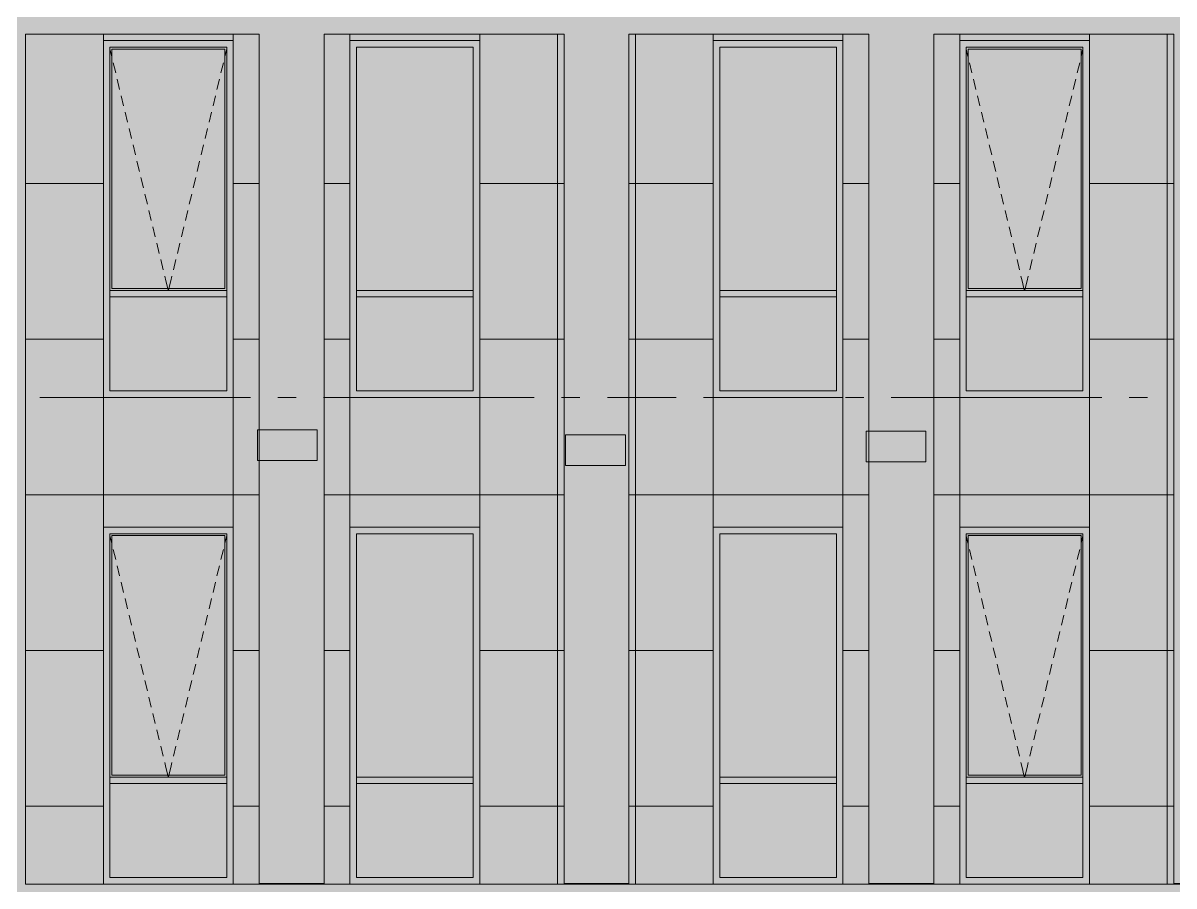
# Model space of a CAD drawing. Header units: millimetres. Extents: x 1499747 to 4230374, y -28481 to 441852.
# Drawn here: x 4054922 to 4063793, y 400414 to 407064 of the extents above; entities that cross this region are included whole.
import ezdxf

# ---------------------------------------------------------------- set-up
doc = ezdxf.new("R2010")
doc.units = ezdxf.units.MM
doc.header["$MEASUREMENT"] = 0
doc.layers.add('Чертеж и Рисунок', color=7, linetype='Continuous')

msp = doc.modelspace()

# ---------------------------------------------------------------- hatches: boundary and pattern name
at = {"layer": 'Чертеж и Рисунок', "linetype": 'Continuous', "lineweight": 0, "true_color": 0xbc9a89}
for points in [[(4054441.97367, 407478.46295), (4054441.97367, 399933.01142), (4054941.97443, 399933.01142), (4054941.97443, 407478.46295)], [(4054941.97443, 406978.46218), (4068441.89505, 406978.46218), (4068441.89505, 407478.46295), (4054941.97443, 407478.46295)], [(4056741.97718, 400433.01218), (4057241.97794, 400433.01218), (4057241.97794, 406978.46218), (4056741.97718, 406978.46218)], [(4059091.98077, 406978.46218), (4059091.98077, 400433.01218), (4059591.98153, 400433.01218), (4059591.98153, 406978.46218)], [(4061441.98436, 406978.46218), (4061441.98436, 400433.01218), (4061941.98512, 400433.01218), (4061941.98512, 406978.46218)], [(4063791.98795, 406978.46218), (4063791.98795, 400433.01218), (4064291.98871, 400433.01218), (4064291.98871, 406978.46218)], [(4054441.97367, 399933.01142), (4054441.97367, 399928.41141), (4068441.89505, 399928.41141), (4068441.89505, 400428.41218), (4054941.97443, 400428.41218), (4054941.97443, 399933.01142)]]:
    msp.add_hatch(color=33, dxfattribs=at).paths.add_polyline_path(points)
at = {"layer": 'Чертеж и Рисунок', "linetype": 'Continuous', "lineweight": 0, "true_color": 0x868d8e}
h = msp.add_hatch(color=252, dxfattribs=at)
h.paths.add_polyline_path([(4054941.97443, 400428.41218), (4055541.97544, 400428.41218), (4055541.97544, 403178.45628), (4056541.9768, 403178.45628), (4056541.9768, 400428.41218), (4057441.97832, 400428.41218), (4057441.97832, 403178.45628), (4058441.97987, 403178.45628), (4058441.97987, 400428.41218), (4060241.98251, 400428.41218), (4060241.98251, 403178.45628), (4061241.98406, 403178.45628), (4061241.98406, 400428.41218), (4062141.98538, 400428.41218), (4062141.98538, 403178.45628), (4063141.98693, 403178.45628), (4063141.98693, 400428.41218), (4064941.88979, 400428.41218), (4064941.88979, 403178.45628), (4065941.89115, 403178.45628), (4065941.89115, 400428.41218), (4066841.79269, 400428.41218), (4066841.79269, 403178.45628), (4067841.79404, 403178.45628), (4067841.79404, 400428.41218), (4068441.79505, 400428.41218), (4068441.79505, 404178.45784), (4066641.8924, 404178.45784), (4066641.8924, 400433.01217), (4066141.89162, 400433.01217), (4066141.89162, 404178.45784), (4066141.89162, 406978.46223), (4064291.98864, 406978.46223), (4064291.98864, 400433.01217), (4063791.98786, 400433.01217), (4063791.98786, 406978.46223), (4061941.98511, 406978.46223), (4061941.98511, 400433.01217), (4061441.98433, 400433.01217), (4061441.98433, 406978.46223), (4059591.98158, 406978.46223), (4059591.98158, 400433.01217), (4059091.9808, 400433.01217), (4059091.9808, 406978.46223), (4057241.97784, 406978.46223), (4057241.97784, 400433.01217), (4056741.97727, 400433.01217), (4056741.97727, 406978.46223), (4054941.97443, 406978.46223)])
h.paths.add_polyline_path([(4055541.97544, 404178.45784), (4055541.97544, 406928.46211), (4056541.9768, 406928.46211), (4056541.9768, 404178.45784)], flags=0)
h.paths.add_polyline_path([(4057441.97832, 404178.45784), (4057441.97832, 406928.46211), (4058441.97987, 406928.46211), (4058441.97987, 404178.45784)], flags=0)
h.paths.add_polyline_path([(4061241.98406, 404178.45784), (4060241.98251, 404178.45784), (4060241.98251, 406928.46211), (4061241.98406, 406928.46211)], flags=0)
h.paths.add_polyline_path([(4063141.98693, 404178.45784), (4062141.98538, 404178.45784), (4062141.98538, 406928.46211), (4063141.98693, 406928.46211)], flags=0)
h.paths.add_polyline_path([(4064941.88979, 404178.45784), (4064941.88979, 406928.46211), (4065941.89115, 406928.46211), (4065941.89115, 404178.45784)], flags=0)
at = {"layer": 'Чертеж и Рисунок', "linetype": 'Continuous', "lineweight": 0, "true_color": 0x2e2e2e}
for points in [[(4056041.97611, 406928.46211), (4055541.97535, 406928.46211), (4055591.97542, 406878.46203), (4056041.97611, 406878.46203)], [(4055541.97535, 406578.46157), (4055591.97542, 406578.46157), (4055591.97542, 406878.46203), (4055541.97535, 406928.46211)], [(4056041.97611, 406928.46211), (4056041.97611, 406878.46203), (4056491.9768, 406878.46203), (4056541.97687, 406928.45211), (4056541.97687, 406928.46211)], [(4056541.97687, 406928.45211), (4056491.9768, 406878.46203), (4056491.9768, 406578.46157), (4056541.97687, 406578.46157)], [(4057941.97901, 406928.46211), (4057441.97825, 406928.46211), (4057491.97833, 406878.46203), (4057941.97901, 406878.46203)], [(4057441.97825, 406578.46157), (4057491.97833, 406578.46157), (4057491.97833, 406878.46203), (4057441.97825, 406928.46211)], [(4057941.97901, 406878.46203), (4058391.9797, 406878.46203), (4058441.97978, 406928.45211), (4058441.97978, 406928.46211), (4057941.97901, 406928.46211)], [(4058391.9797, 406578.46157), (4058441.97978, 406578.46157), (4058441.97978, 406928.45211), (4058391.9797, 406878.46203)], [(4060741.98329, 406928.46211), (4060241.98253, 406928.46211), (4060291.9826, 406878.46203), (4060741.98329, 406878.46203)], [(4060241.98253, 406578.46157), (4060291.9826, 406578.46157), (4060291.9826, 406878.46203), (4060241.98253, 406928.46211)], [(4060741.98329, 406878.46203), (4061191.98398, 406878.46203), (4061241.98405, 406928.45211), (4061241.98405, 406928.46211), (4060741.98329, 406928.46211)], [(4061191.98398, 406878.46203), (4061191.98398, 406578.46157), (4061241.98405, 406578.46157), (4061241.98405, 406928.45211)], [(4062641.98619, 406928.46211), (4062141.98543, 406928.46211), (4062191.98551, 406878.46203), (4062641.98619, 406878.46203)], [(4062141.98543, 406928.46211), (4062141.98543, 406578.46157), (4062191.98551, 406578.46157), (4062191.98551, 406878.46203)], [(4062641.98619, 406928.46211), (4062641.98619, 406878.46203), (4063091.98688, 406878.46203), (4063141.98696, 406928.45211), (4063141.98696, 406928.46211)], [(4063091.98688, 406578.46157), (4063141.98696, 406578.46157), (4063141.98696, 406928.45211), (4063091.98688, 406878.46203)], [(4055541.97535, 405178.45943), (4055591.97542, 405178.45943), (4055591.97542, 406578.46157), (4055541.97535, 406578.46157)], [(4056541.97687, 406578.46157), (4056491.9768, 406578.46157), (4056491.9768, 405178.45943), (4056541.97687, 405178.45943)], [(4057441.97825, 405178.45943), (4057491.97833, 405178.45943), (4057491.97833, 406578.46157), (4057441.97825, 406578.46157)], [(4058391.9797, 405178.45943), (4058441.97978, 405178.45943), (4058441.97978, 406578.46157), (4058391.9797, 406578.46157)], [(4060241.98253, 405178.45943), (4060291.9826, 405178.45943), (4060291.9826, 406578.46157), (4060241.98253, 406578.46157)], [(4061191.98398, 406578.46157), (4061191.98398, 405178.45943), (4061241.98405, 405178.45943), (4061241.98405, 406578.46157)], [(4062141.98543, 405178.45943), (4062191.98551, 405178.45943), (4062191.98551, 406578.46157), (4062141.98543, 406578.46157)], [(4063091.98688, 405178.45943), (4063141.98696, 405178.45943), (4063141.98696, 406578.46157), (4063091.98688, 406578.46157)], [(4055541.97535, 404978.45913), (4055591.97542, 404978.45913), (4055591.97542, 405178.45943), (4055541.97535, 405178.45943)], [(4056541.97687, 405178.45943), (4056491.9768, 405178.45943), (4056491.9768, 404978.45913), (4056541.97687, 404978.45913)], [(4057441.97825, 404978.45913), (4057491.97833, 404978.45913), (4057491.97833, 405178.45943), (4057441.97825, 405178.45943)], [(4058391.9797, 404978.45913), (4058441.97978, 404978.45913), (4058441.97978, 405178.45943), (4058391.9797, 405178.45943)], [(4060241.98253, 404978.45913), (4060291.9826, 404978.45913), (4060291.9826, 405178.45943), (4060241.98253, 405178.45943)], [(4061191.98398, 405178.45943), (4061191.98398, 404978.45913), (4061241.98405, 404978.45913), (4061241.98405, 405178.45943)], [(4062141.98543, 405178.45943), (4062141.98543, 404978.45913), (4062191.98551, 404978.45913), (4062191.98551, 405178.45943)], [(4063091.98688, 404978.45913), (4063141.98696, 404978.45913), (4063141.98696, 405178.45943), (4063091.98688, 405178.45943)], [(4055591.97542, 404953.45909), (4056041.97611, 404953.45909), (4056041.97611, 405003.45917), (4055591.97542, 405003.45917)], [(4056041.97611, 405003.45917), (4056041.97611, 404953.45909), (4056491.9768, 404953.45909), (4056491.9768, 405003.45917)], [(4057491.97833, 404953.45909), (4057941.97901, 404953.45909), (4057941.97901, 405003.45917), (4057491.97833, 405003.45917)], [(4057941.97901, 405003.45917), (4057941.97901, 404953.45909), (4058391.9797, 404953.45909), (4058391.9797, 405003.45917)], [(4060291.9826, 404953.45909), (4060741.98329, 404953.45909), (4060741.98329, 405003.45917), (4060291.9826, 405003.45917)], [(4060741.98329, 405003.45917), (4060741.98329, 404953.45909), (4061191.98398, 404953.45909), (4061191.98398, 405003.45917)], [(4062191.98551, 404953.45909), (4062641.98619, 404953.45909), (4062641.98619, 405003.45917), (4062191.98551, 405003.45917)], [(4062641.98619, 405003.45917), (4062641.98619, 404953.45909), (4063091.98688, 404953.45909), (4063091.98688, 405003.45917)], [(4055541.97535, 404978.45913), (4055541.97535, 404178.45791), (4055591.97542, 404228.45798), (4055591.97542, 404978.45913)], [(4056541.97687, 404978.45913), (4056491.9768, 404978.45913), (4056491.9768, 404228.45798), (4056541.97687, 404178.47791)], [(4057441.97825, 404978.45913), (4057441.97825, 404178.45791), (4057491.97833, 404228.45798), (4057491.97833, 404978.45913)], [(4058391.9797, 404228.45798), (4058441.97978, 404178.45791), (4058441.97978, 404978.45913), (4058391.9797, 404978.45913)], [(4060241.98253, 404978.45913), (4060241.98253, 404178.45791), (4060291.9826, 404228.45798), (4060291.9826, 404978.45913)], [(4061191.98398, 404228.45798), (4061241.98405, 404178.45791), (4061241.98405, 404978.45913), (4061191.98398, 404978.45913)], [(4062141.98543, 404978.45913), (4062141.98543, 404178.45791), (4062191.98551, 404228.45798), (4062191.98551, 404978.45913)], [(4063091.98688, 404978.45913), (4063091.98688, 404228.45798), (4063141.98696, 404178.47791), (4063141.98696, 404978.45913)], [(4056041.97611, 404178.45791), (4056041.97611, 404228.45798), (4055591.97542, 404228.45798), (4055541.97535, 404178.45791)], [(4056491.9768, 404228.45798), (4056041.97611, 404228.45798), (4056041.97611, 404178.45791), (4056541.97687, 404178.45791), (4056541.97687, 404178.47791)], [(4057441.97825, 404178.45791), (4057941.97901, 404178.45791), (4057941.97901, 404228.45798), (4057491.97833, 404228.45798)], [(4057941.97901, 404178.45791), (4058441.97978, 404178.45791), (4058391.9797, 404228.45798), (4057941.97901, 404228.45798)], [(4060741.98329, 404178.45791), (4060741.98329, 404228.45798), (4060291.9826, 404228.45798), (4060241.98253, 404178.45791)], [(4060741.98329, 404178.45791), (4061241.98405, 404178.45791), (4061191.98398, 404228.45798), (4060741.98329, 404228.45798)], [(4062141.98543, 404178.45791), (4062641.98619, 404178.45791), (4062641.98619, 404228.45798), (4062191.98551, 404228.45798)], [(4062641.98619, 404228.45798), (4062641.98619, 404178.45791), (4063141.98696, 404178.45791), (4063141.98696, 404178.47791), (4063091.98688, 404228.45798)], [(4056041.97611, 403178.45638), (4055541.97535, 403178.45638), (4055591.97542, 403128.4563), (4056041.97611, 403128.4563)], [(4055541.97535, 402828.45584), (4055591.97542, 402828.45584), (4055591.97542, 403128.4563), (4055541.97535, 403178.45638)], [(4056041.97611, 403178.45638), (4056041.97611, 403128.4563), (4056491.9768, 403128.4563), (4056541.97687, 403178.44638), (4056541.97687, 403178.45638)], [(4056541.97687, 403178.44638), (4056491.9768, 403128.4563), (4056491.9768, 402828.45584), (4056541.97687, 402828.45584)], [(4057941.97901, 403178.45638), (4057441.97825, 403178.45638), (4057491.97833, 403128.4563), (4057941.97901, 403128.4563)], [(4057441.97825, 402828.45584), (4057491.97833, 402828.45584), (4057491.97833, 403128.4563), (4057441.97825, 403178.45638)], [(4057941.97901, 403128.4563), (4058391.9797, 403128.4563), (4058441.97978, 403178.44638), (4058441.97978, 403178.45638), (4057941.97901, 403178.45638)], [(4058391.9797, 402828.45584), (4058441.97978, 402828.45584), (4058441.97978, 403178.44638), (4058391.9797, 403128.4563)], [(4060741.98329, 403178.45638), (4060241.98253, 403178.45638), (4060291.9826, 403128.4563), (4060741.98329, 403128.4563)], [(4060241.98253, 402828.45584), (4060291.9826, 402828.45584), (4060291.9826, 403128.4563), (4060241.98253, 403178.45638)], [(4060741.98329, 403128.4563), (4061191.98398, 403128.4563), (4061241.98405, 403178.44638), (4061241.98405, 403178.45638), (4060741.98329, 403178.45638)], [(4061191.98398, 403128.4563), (4061191.98398, 402828.45584), (4061241.98405, 402828.45584), (4061241.98405, 403178.44638)], [(4062641.98619, 403178.45638), (4062141.98543, 403178.45638), (4062191.98551, 403128.4563), (4062641.98619, 403128.4563)], [(4062141.98543, 402828.45584), (4062191.98551, 402828.45584), (4062191.98551, 403128.4563), (4062141.98543, 403178.45638)], [(4062641.98619, 403178.45638), (4062641.98619, 403128.4563), (4063091.98688, 403128.4563), (4063141.98696, 403178.44638), (4063141.98696, 403178.45638)], [(4063091.98688, 402828.45584), (4063141.98696, 402828.45584), (4063141.98696, 403178.44638), (4063091.98688, 403128.4563)], [(4055541.97535, 401428.4137), (4055591.97542, 401428.4137), (4055591.97542, 402828.45584), (4055541.97535, 402828.45584)], [(4056541.97687, 402828.45584), (4056491.9768, 402828.45584), (4056491.9768, 401428.4137), (4056541.97687, 401428.4137)], [(4057441.97825, 402828.45584), (4057441.97825, 401428.4137), (4057491.97833, 401428.4137), (4057491.97833, 402828.45584)], [(4058391.9797, 401428.4137), (4058441.97978, 401428.4137), (4058441.97978, 402828.45584), (4058391.9797, 402828.45584)], [(4060241.98253, 401428.4137), (4060291.9826, 401428.4137), (4060291.9826, 402828.45584), (4060241.98253, 402828.45584)], [(4061191.98398, 402828.45584), (4061191.98398, 401428.4137), (4061241.98405, 401428.4137), (4061241.98405, 402828.45584)], [(4062141.98543, 401428.4137), (4062191.98551, 401428.4137), (4062191.98551, 402828.45584), (4062141.98543, 402828.45584)], [(4063091.98688, 401428.4137), (4063141.98696, 401428.4137), (4063141.98696, 402828.45584), (4063091.98688, 402828.45584)], [(4055541.97535, 401228.4134), (4055591.97542, 401228.4134), (4055591.97542, 401428.4137), (4055541.97535, 401428.4137)], [(4056541.97687, 401428.4137), (4056491.9768, 401428.4137), (4056491.9768, 401228.4134), (4056541.97687, 401228.4134)], [(4057441.97825, 401228.4134), (4057491.97833, 401228.4134), (4057491.97833, 401428.4137), (4057441.97825, 401428.4137)], [(4058391.9797, 401228.4134), (4058441.97978, 401228.4134), (4058441.97978, 401428.4137), (4058391.9797, 401428.4137)], [(4060241.98253, 401228.4134), (4060291.9826, 401228.4134), (4060291.9826, 401428.4137), (4060241.98253, 401428.4137)], [(4061191.98398, 401428.4137), (4061191.98398, 401228.4134), (4061241.98405, 401228.4134), (4061241.98405, 401428.4137)], [(4062141.98543, 401228.4134), (4062191.98551, 401228.4134), (4062191.98551, 401428.4137), (4062141.98543, 401428.4137)], [(4063091.98688, 401228.4134), (4063141.98696, 401228.4134), (4063141.98696, 401428.4137), (4063091.98688, 401428.4137)], [(4055541.97535, 401228.4134), (4055541.97535, 400428.41218), (4055591.97542, 400478.41225), (4055591.97542, 401228.4134)], [(4055591.97542, 401203.41336), (4056041.97611, 401203.41336), (4056041.97611, 401253.41344), (4055591.97542, 401253.41344)], [(4056041.97611, 401253.41344), (4056041.97611, 401203.41336), (4056491.9768, 401203.41336), (4056491.9768, 401253.41344)], [(4056541.97687, 401228.4134), (4056491.9768, 401228.4134), (4056491.9768, 400478.41225), (4056541.97687, 400428.51218)], [(4057441.97825, 400428.41218), (4057491.97833, 400478.41225), (4057491.97833, 401228.4134), (4057441.97825, 401228.4134)], [(4057491.97833, 401203.41336), (4057941.97901, 401203.41336), (4057941.97901, 401253.41344), (4057491.97833, 401253.41344)], [(4057941.97901, 401253.41344), (4057941.97901, 401203.41336), (4058391.9797, 401203.41336), (4058391.9797, 401253.41344)], [(4058391.9797, 400478.41225), (4058441.97978, 400428.51218), (4058441.97978, 401228.4134), (4058391.9797, 401228.4134)], [(4060241.98253, 401228.4134), (4060241.98253, 400428.41218), (4060291.9826, 400478.41225), (4060291.9826, 401228.4134)], [(4060291.9826, 401203.41336), (4060741.98329, 401203.41336), (4060741.98329, 401253.41344), (4060291.9826, 401253.41344)], [(4060741.98329, 401253.41344), (4060741.98329, 401203.41336), (4061191.98398, 401203.41336), (4061191.98398, 401253.41344)], [(4061191.98398, 400478.41225), (4061241.98405, 400428.51218), (4061241.98405, 401228.4134), (4061191.98398, 401228.4134)], [(4062141.98543, 401228.4134), (4062141.98543, 400428.41218), (4062191.98551, 400478.41225), (4062191.98551, 401228.4134)], [(4062191.98551, 401203.41336), (4062641.98619, 401203.41336), (4062641.98619, 401253.41344), (4062191.98551, 401253.41344)], [(4062641.98619, 401253.41344), (4062641.98619, 401203.41336), (4063091.98688, 401203.41336), (4063091.98688, 401253.41344)], [(4063091.98688, 400478.41225), (4063141.98696, 400428.51218), (4063141.98696, 401228.4134), (4063091.98688, 401228.4134)], [(4056041.97611, 400428.41218), (4056041.97611, 400478.41225), (4055591.97542, 400478.41225), (4055541.97535, 400428.41218)], [(4056041.97611, 400428.41218), (4056541.97687, 400428.41218), (4056541.97687, 400428.51218), (4056491.9768, 400478.41225), (4056041.97611, 400478.41225)], [(4057441.97825, 400428.41218), (4057941.97901, 400428.41218), (4057941.97901, 400478.41225), (4057491.97833, 400478.41225)], [(4057941.97901, 400478.41225), (4057941.97901, 400428.41218), (4058441.97978, 400428.41218), (4058441.97978, 400428.51218), (4058391.9797, 400478.41225)], [(4060741.98329, 400428.41218), (4060741.98329, 400478.41225), (4060291.9826, 400478.41225), (4060241.98253, 400428.41218)], [(4060741.98329, 400478.41225), (4060741.98329, 400428.41218), (4061241.98405, 400428.41218), (4061241.98405, 400428.51218), (4061191.98398, 400478.41225)], [(4062141.98543, 400428.41218), (4062641.98619, 400428.41218), (4062641.98619, 400478.41225), (4062191.98551, 400478.41225)], [(4063091.98688, 400478.41225), (4062641.98619, 400478.41225), (4062641.98619, 400428.41218), (4063141.98696, 400428.41218), (4063141.98696, 400428.51218)]]:
    msp.add_hatch(color=250, dxfattribs=at).paths.add_polyline_path(points)
at = {"layer": 'Чертеж и Рисунок', "linetype": 'Continuous', "lineweight": 0, "true_color": 0xf7fdff}
for points in [[(4055591.97542, 406878.46203), (4055591.97542, 405178.45943), (4055591.97542, 405003.45917), (4055606.97545, 405018.45919), (4055606.97545, 406863.46201)], [(4056041.97611, 406878.46203), (4055591.97542, 406878.46203), (4055606.97545, 406863.46201), (4056476.97677, 406863.46201), (4056491.9768, 406878.46203)], [(4056476.97677, 405018.45919), (4056491.9768, 405003.45917), (4056491.9768, 406578.46157), (4056491.9768, 406878.46203), (4056476.97677, 406863.46201)], [(4062191.98551, 406878.46203), (4062191.98551, 405178.45943), (4062191.98551, 405003.45917), (4062206.98553, 405018.45919), (4062206.98553, 406863.46201)], [(4062641.98619, 406878.46203), (4062191.98551, 406878.46203), (4062206.98553, 406863.46201), (4063076.98686, 406863.46201), (4063091.98688, 406878.46203)], [(4063091.98688, 406878.46203), (4063076.98686, 406863.46201), (4063076.98686, 405018.45919), (4063091.98688, 405003.45917), (4063091.98688, 405178.45943)], [(4055591.97542, 405003.45917), (4056041.97611, 405003.45917), (4056491.9768, 405003.45917), (4056476.97677, 405018.45919), (4055606.97545, 405018.45919)], [(4062191.98551, 405003.45917), (4062641.98619, 405003.45917), (4063091.98688, 405003.45917), (4063076.98686, 405018.45919), (4062206.98553, 405018.45919)], [(4055591.97542, 403128.4563), (4055591.97542, 401428.4137), (4055591.97542, 401253.41344), (4055606.97545, 401268.41346), (4055606.97545, 403113.45628)], [(4056041.97611, 403128.4563), (4055591.97542, 403128.4563), (4055606.97545, 403113.45628), (4056476.97677, 403113.45628), (4056491.9768, 403128.4563)], [(4056476.97677, 401268.41346), (4056491.9768, 401253.41344), (4056491.9768, 401428.4137), (4056491.9768, 402828.45584), (4056491.9768, 403128.4563), (4056476.97677, 403113.45628)], [(4062191.98551, 403128.4563), (4062191.98551, 401428.4137), (4062191.98551, 401253.41344), (4062206.98553, 401268.41346), (4062206.98553, 403113.45628)], [(4062641.98619, 403128.4563), (4062191.98551, 403128.4563), (4062206.98553, 403113.45628), (4063076.98686, 403113.45628), (4063091.98688, 403128.4563)], [(4063091.98688, 403128.4563), (4063076.98686, 403113.45628), (4063076.98686, 401268.41346), (4063091.98688, 401253.41344), (4063091.98688, 401428.4137)], [(4055591.97542, 401253.41344), (4056041.97611, 401253.41344), (4056491.9768, 401253.41344), (4056476.97677, 401268.41346), (4055606.97545, 401268.41346)], [(4062191.98551, 401253.41344), (4062641.98619, 401253.41344), (4063091.98688, 401253.41344), (4063076.98686, 401268.41346), (4062206.98553, 401268.41346)]]:
    msp.add_hatch(color=7, dxfattribs=at).paths.add_polyline_path(points)
at = {"layer": 'Чертеж и Рисунок', "linetype": 'Continuous', "lineweight": 0, "true_color": 0x84adf9}
for points in [[(4056476.97677, 405018.45919), (4056476.97677, 406863.46201), (4055606.97545, 406863.46201), (4055606.97545, 405018.45919)], [(4057491.97833, 405003.45917), (4058391.9797, 405003.45917), (4058391.9797, 405178.45943), (4058391.9797, 406578.46157), (4058391.9797, 406878.46203), (4057491.97833, 406878.46203)], [(4060291.9826, 405003.45917), (4061191.98398, 405003.45917), (4061191.98398, 406578.46157), (4061191.98398, 406878.46203), (4060291.9826, 406878.46203)], [(4063076.98686, 405018.45919), (4063076.98686, 406863.46201), (4062206.98553, 406863.46201), (4062206.98553, 405018.45919)], [(4055591.97542, 404953.45909), (4055591.97542, 404228.45798), (4056491.9768, 404228.45798), (4056491.9768, 404953.45909)], [(4057491.97833, 404953.45909), (4057491.97833, 404228.45798), (4058391.9797, 404228.45798), (4058391.9797, 404953.45909)], [(4060291.9826, 404953.45909), (4060291.9826, 404228.45798), (4061191.98398, 404228.45798), (4061191.98398, 404953.45909)], [(4062191.98551, 404953.45909), (4062191.98551, 404228.45798), (4063091.98688, 404228.45798), (4063091.98688, 404953.45909)], [(4057491.97833, 401253.41344), (4058391.9797, 401253.41344), (4058391.9797, 401428.4137), (4058391.9797, 402828.45584), (4058391.9797, 403128.4563), (4057491.97833, 403128.4563)], [(4060291.9826, 401253.41344), (4061191.98398, 401253.41344), (4061191.98398, 401428.4137), (4061191.98398, 403128.4563), (4060291.9826, 403128.4563)], [(4056476.97677, 401268.41346), (4056476.97677, 403113.45628), (4055606.97545, 403113.45628), (4055606.97545, 401268.41346)], [(4063076.98686, 401268.41346), (4063076.98686, 403113.45628), (4062206.98553, 403113.45628), (4062206.98553, 401268.41346)], [(4056491.9768, 401203.41336), (4055591.97542, 401203.41336), (4055591.97542, 400478.41225), (4056491.9768, 400478.41225)], [(4057491.97833, 401203.41336), (4057491.97833, 400478.41225), (4058391.9797, 400478.41225), (4058391.9797, 401203.41336)], [(4060291.9826, 401203.41336), (4060291.9826, 400478.41225), (4061191.98398, 400478.41225), (4061191.98398, 401203.41336)], [(4062191.98551, 401203.41336), (4062191.98551, 400478.41225), (4063091.98688, 400478.41225), (4063091.98688, 401203.41336)]]:
    msp.add_hatch(color=161, dxfattribs=at).paths.add_polyline_path(points)
at = {"layer": 'Чертеж и Рисунок', "linetype": 'Continuous', "lineweight": 0, "true_color": 0xffffff}
for points in [[(4056728.17716, 403692.12716), (4057190.07786, 403692.12716), (4057190.07786, 403927.83752), (4056728.17716, 403927.83752)], [(4061419.98433, 403682.46715), (4061881.88503, 403682.46715), (4061881.88503, 403918.18751), (4061419.98433, 403918.18751)], [(4059103.08079, 403653.5071), (4059564.88149, 403653.5071), (4059564.88149, 403889.22746), (4059103.08079, 403889.22746)]]:
    msp.add_hatch(color=7, dxfattribs=at).paths.add_polyline_path(points)

# ---------------------------------------------------------------- linework, layer by layer
at = {"layer": 'Чертеж и Рисунок', "color": 7, "linetype": 'Continuous', "lineweight": 5}
for points in [[(4054941.97443, 400428.41218), (4054941.97443, 406978.46218)], [(4054941.97443, 406978.46218), (4056741.97718, 406978.46218)], [(4056741.97718, 400433.01218), (4056741.97718, 406978.46218)], [(4057241.97794, 406978.46218), (4059091.98077, 406978.46218)], [(4057241.97794, 400433.01218), (4057241.97794, 406978.46218)], [(4059091.98077, 400433.01218), (4059091.98077, 406978.46218)], [(4059591.98153, 406978.46218), (4061441.98436, 406978.46218)], [(4059591.98153, 400433.01218), (4059591.98153, 406978.46218)], [(4061441.98436, 400433.01218), (4061441.98436, 406978.46218)], [(4061941.98512, 406978.46218), (4063791.98795, 406978.46218)], [(4061941.98512, 400433.01218), (4061941.98512, 406978.46218)], [(4063791.98795, 400433.01218), (4063791.98795, 406978.46218)], [(4055541.97535, 406578.46157), (4055541.97535, 406928.46211)], [(4055541.97535, 406928.46211), (4056541.97687, 406928.46211)], [(4055541.97535, 404178.45791), (4055541.97535, 406928.46211)], [(4055591.97542, 406878.46203), (4056041.97611, 406878.46203)], [(4055591.97542, 406578.46157), (4055591.97542, 406878.46203)], [(4056476.97677, 406863.46201), (4055606.97545, 406863.46201)], [(4055606.97545, 406863.46201), (4055606.97545, 405018.45919)], [(4056041.97611, 406878.46203), (4056491.9768, 406878.46203)], [(4056476.97677, 405018.45919), (4056476.97677, 406863.46201)], [(4056491.9768, 406578.46157), (4056491.9768, 406878.46203)], [(4056541.97687, 406928.46211), (4056541.97687, 404178.45791)], [(4057441.97825, 406578.46157), (4057441.97825, 406928.46211)], [(4057441.97825, 406928.46211), (4058441.97978, 406928.46211)], [(4057441.97825, 404178.45791), (4057441.97825, 406928.46211)], [(4057491.97833, 406878.46203), (4057941.97901, 406878.46203)], [(4057491.97833, 406578.46157), (4057491.97833, 406878.46203)], [(4057941.97901, 406878.46203), (4058391.9797, 406878.46203)], [(4058391.9797, 406578.46157), (4058391.9797, 406878.46203)], [(4058441.97978, 406928.46211), (4058441.97978, 404178.45791)], [(4060241.98253, 406578.46157), (4060241.98253, 406928.46211)], [(4060241.98253, 406928.46211), (4061241.98405, 406928.46211)], [(4060241.98253, 404178.45791), (4060241.98253, 406928.46211)], [(4060291.9826, 406878.46203), (4060741.98329, 406878.46203)], [(4060291.9826, 406578.46157), (4060291.9826, 406878.46203)], [(4060741.98329, 406878.46203), (4061191.98398, 406878.46203)], [(4061191.98398, 406578.46157), (4061191.98398, 406878.46203)], [(4061241.98405, 406928.46211), (4061241.98405, 404178.45791)], [(4062141.98543, 406578.46157), (4062141.98543, 406928.46211)], [(4062141.98543, 406928.46211), (4063141.98696, 406928.46211)], [(4062141.98543, 404178.45791), (4062141.98543, 406928.46211)], [(4062191.98551, 406878.46203), (4062641.98619, 406878.46203)], [(4062191.98551, 406578.46157), (4062191.98551, 406878.46203)], [(4063076.98686, 406863.46201), (4062206.98553, 406863.46201)], [(4062206.98553, 406863.46201), (4062206.98553, 405018.45919)], [(4062641.98619, 406878.46203), (4063091.98688, 406878.46203)], [(4063076.98686, 405018.45919), (4063076.98686, 406863.46201)], [(4063091.98688, 406578.46157), (4063091.98688, 406878.46203)], [(4063141.98696, 406928.46211), (4063141.98696, 404178.45791)], [(4055541.97535, 405178.45943), (4055541.97535, 406578.46157)], [(4055591.97542, 405178.45943), (4055591.97542, 406578.46157)], [(4056491.9768, 405178.45943), (4056491.9768, 406578.46157)], [(4057441.97825, 405178.45943), (4057441.97825, 406578.46157)], [(4057491.97833, 405178.45943), (4057491.97833, 406578.46157)], [(4058391.9797, 405178.45943), (4058391.9797, 406578.46157)], [(4060241.98253, 405178.45943), (4060241.98253, 406578.46157)], [(4060291.9826, 405178.45943), (4060291.9826, 406578.46157)], [(4061191.98398, 405178.45943), (4061191.98398, 406578.46157)], [(4062141.98543, 405178.45943), (4062141.98543, 406578.46157)], [(4062191.98551, 405178.45943), (4062191.98551, 406578.46157)], [(4063091.98688, 405178.45943), (4063091.98688, 406578.46157)], [(4055541.97535, 404978.45913), (4055541.97535, 405178.45943)], [(4055591.97542, 405003.45917), (4055591.97542, 405178.45943)], [(4056491.9768, 405003.45917), (4056491.9768, 405178.45943)], [(4057441.97825, 404978.45913), (4057441.97825, 405178.45943)], [(4057491.97833, 405003.45917), (4057491.97833, 405178.45943)], [(4058391.9797, 405003.45917), (4058391.9797, 405178.45943)], [(4060241.98253, 404978.45913), (4060241.98253, 405178.45943)], [(4060291.9826, 405003.45917), (4060291.9826, 405178.45943)], [(4061191.98398, 405003.45917), (4061191.98398, 405178.45943)], [(4062141.98543, 404978.45913), (4062141.98543, 405178.45943)], [(4062191.98551, 405003.45917), (4062191.98551, 405178.45943)], [(4063091.98688, 405003.45917), (4063091.98688, 405178.45943)], [(4056041.97611, 405003.45917), (4055591.97542, 405003.45917)], [(4055591.97542, 404978.45913), (4055591.97542, 405003.45917)], [(4055606.97545, 405018.45919), (4056476.97677, 405018.45919)], [(4056491.9768, 405003.45917), (4056041.97611, 405003.45917)], [(4056491.9768, 404978.45913), (4056491.9768, 405003.45917)], [(4057941.97901, 405003.45917), (4057491.97833, 405003.45917)], [(4057491.97833, 404978.45913), (4057491.97833, 405003.45917)], [(4058391.9797, 405003.45917), (4057941.97901, 405003.45917)], [(4058391.9797, 404978.45913), (4058391.9797, 405003.45917)], [(4060741.98329, 405003.45917), (4060291.9826, 405003.45917)], [(4060291.9826, 404978.45913), (4060291.9826, 405003.45917)], [(4061191.98398, 405003.45917), (4060741.98329, 405003.45917)], [(4061191.98398, 404978.45913), (4061191.98398, 405003.45917)], [(4062641.98619, 405003.45917), (4062191.98551, 405003.45917)], [(4062191.98551, 404978.45913), (4062191.98551, 405003.45917)], [(4062206.98553, 405018.45919), (4063076.98686, 405018.45919)], [(4063091.98688, 405003.45917), (4062641.98619, 405003.45917)], [(4063091.98688, 404978.45913), (4063091.98688, 405003.45917)], [(4055541.97535, 404215.31796), (4055541.97535, 404978.45913)], [(4055591.97542, 404953.45909), (4055591.97542, 404978.45913)], [(4056041.97611, 404953.45909), (4055591.97542, 404953.45909)], [(4055591.97542, 404228.45798), (4055591.97542, 404953.45909)], [(4056491.9768, 404953.45909), (4056041.97611, 404953.45909)], [(4056491.9768, 404953.45909), (4056491.9768, 404978.45913)], [(4056491.9768, 404228.45798), (4056491.9768, 404953.45909)], [(4057441.97825, 404178.45791), (4057441.97825, 404978.45913)], [(4057491.97833, 404953.45909), (4057491.97833, 404978.45913)], [(4057941.97901, 404953.45909), (4057491.97833, 404953.45909)], [(4057491.97833, 404228.45798), (4057491.97833, 404953.45909)], [(4058391.9797, 404953.45909), (4057941.97901, 404953.45909)], [(4058391.9797, 404953.45909), (4058391.9797, 404978.45913)], [(4058391.9797, 404228.45798), (4058391.9797, 404953.45909)], [(4060241.98253, 404178.45791), (4060241.98253, 404978.45913)], [(4060291.9826, 404953.45909), (4060291.9826, 404978.45913)], [(4060741.98329, 404953.45909), (4060291.9826, 404953.45909)], [(4060291.9826, 404228.45798), (4060291.9826, 404953.45909)], [(4061191.98398, 404953.45909), (4060741.98329, 404953.45909)], [(4061191.98398, 404953.45909), (4061191.98398, 404978.45913)], [(4061191.98398, 404228.45798), (4061191.98398, 404953.45909)], [(4062141.98543, 404178.45791), (4062141.98543, 404978.45913)], [(4062191.98551, 404953.45909), (4062191.98551, 404978.45913)], [(4062641.98619, 404953.45909), (4062191.98551, 404953.45909)], [(4062191.98551, 404228.45798), (4062191.98551, 404953.45909)], [(4063091.98688, 404953.45909), (4062641.98619, 404953.45909)], [(4063091.98688, 404953.45909), (4063091.98688, 404978.45913)], [(4063091.98688, 404228.45798), (4063091.98688, 404953.45909)], [(4056041.97611, 404228.45798), (4055591.97542, 404228.45798)], [(4056491.9768, 404228.45798), (4056041.97611, 404228.45798)], [(4057941.97901, 404228.45798), (4057491.97833, 404228.45798)], [(4058391.9797, 404228.45798), (4057941.97901, 404228.45798)], [(4060741.98329, 404228.45798), (4060291.9826, 404228.45798)], [(4061191.98398, 404228.45798), (4060741.98329, 404228.45798)], [(4062641.98619, 404228.45798), (4062191.98551, 404228.45798)], [(4063091.98688, 404228.45798), (4062641.98619, 404228.45798)], [(4056541.97687, 404178.45791), (4055541.97535, 404178.45791)], [(4058441.97978, 404178.45791), (4057441.97825, 404178.45791)], [(4061241.98405, 404178.45791), (4060241.98253, 404178.45791)], [(4063141.98696, 404178.45791), (4062141.98543, 404178.45791)], [(4056728.17716, 403692.12716), (4056728.17716, 403927.83752)], [(4056728.17716, 403927.83752), (4057190.07786, 403927.83752)], [(4057190.07786, 403927.83752), (4057190.07786, 403692.12716)], [(4061419.98433, 403682.46715), (4061419.98433, 403918.18751)], [(4061419.98433, 403918.18751), (4061881.88503, 403918.18751)], [(4061881.88503, 403918.18751), (4061881.88503, 403682.46715)], [(4059103.08079, 403653.5071), (4059103.08079, 403889.22746)], [(4059103.08079, 403889.22746), (4059564.88149, 403889.22746)], [(4059564.88149, 403889.22746), (4059564.88149, 403653.5071)], [(4057190.07786, 403692.12716), (4056728.17716, 403692.12716)], [(4059564.88149, 403653.5071), (4059103.08079, 403653.5071)], [(4061881.88503, 403682.46715), (4061419.98433, 403682.46715)], [(4055541.97535, 402828.45584), (4055541.97535, 403178.45638)], [(4055541.97535, 403178.45638), (4056541.97687, 403178.45638)], [(4055541.97535, 400428.41218), (4055541.97535, 403178.45638)], [(4055591.97542, 403128.4563), (4056041.97611, 403128.4563)], [(4055591.97542, 402828.45584), (4055591.97542, 403128.4563)], [(4056041.97611, 403128.4563), (4056491.9768, 403128.4563)], [(4056491.9768, 402828.45584), (4056491.9768, 403128.4563)], [(4056541.97687, 403178.45638), (4056541.97687, 400428.41218)], [(4057441.97825, 402828.45584), (4057441.97825, 403178.45638)], [(4057441.97825, 403178.45638), (4058441.97978, 403178.45638)], [(4057441.97825, 400428.41218), (4057441.97825, 403178.45638)], [(4057491.97833, 403128.4563), (4057941.97901, 403128.4563)], [(4057491.97833, 402828.45584), (4057491.97833, 403128.4563)], [(4057941.97901, 403128.4563), (4058391.9797, 403128.4563)], [(4058391.9797, 402828.45584), (4058391.9797, 403128.4563)], [(4058441.97978, 403178.45638), (4058441.97978, 400428.41218)], [(4060241.98253, 402828.45584), (4060241.98253, 403178.45638)], [(4060241.98253, 403178.45638), (4061241.98405, 403178.45638)], [(4060241.98253, 400428.41218), (4060241.98253, 403178.45638)], [(4060291.9826, 403128.4563), (4060741.98329, 403128.4563)], [(4060291.9826, 402828.45584), (4060291.9826, 403128.4563)], [(4060741.98329, 403128.4563), (4061191.98398, 403128.4563)], [(4061191.98398, 402828.45584), (4061191.98398, 403128.4563)], [(4061241.98405, 403178.45638), (4061241.98405, 400428.41218)], [(4062141.98543, 402828.45584), (4062141.98543, 403178.45638)], [(4062141.98543, 403178.45638), (4063141.98696, 403178.45638)], [(4062141.98543, 400428.41218), (4062141.98543, 403178.45638)], [(4062191.98551, 403128.4563), (4062641.98619, 403128.4563)], [(4062191.98551, 402828.45584), (4062191.98551, 403128.4563)], [(4062641.98619, 403128.4563), (4063091.98688, 403128.4563)], [(4063091.98688, 402828.45584), (4063091.98688, 403128.4563)], [(4063141.98696, 403178.45638), (4063141.98696, 400428.41218)], [(4056476.97677, 403113.45628), (4055606.97545, 403113.45628)], [(4055606.97545, 403113.45628), (4055606.97545, 401268.41346)], [(4056476.97677, 401268.41346), (4056476.97677, 403113.45628)], [(4063076.98686, 403113.45628), (4062206.98553, 403113.45628)], [(4062206.98553, 403113.45628), (4062206.98553, 401268.41346)], [(4063076.98686, 401268.41346), (4063076.98686, 403113.45628)], [(4055541.97535, 401428.4137), (4055541.97535, 402828.45584)], [(4055591.97542, 401428.4137), (4055591.97542, 402828.45584)], [(4056491.9768, 401428.4137), (4056491.9768, 402828.45584)], [(4057441.97825, 401428.4137), (4057441.97825, 402828.45584)], [(4057491.97833, 401428.4137), (4057491.97833, 402828.45584)], [(4058391.9797, 401428.4137), (4058391.9797, 402828.45584)], [(4060241.98253, 401428.4137), (4060241.98253, 402828.45584)], [(4060291.9826, 401428.4137), (4060291.9826, 402828.45584)], [(4061191.98398, 401428.4137), (4061191.98398, 402828.45584)], [(4062141.98543, 401428.4137), (4062141.98543, 402828.45584)], [(4062191.98551, 401428.4137), (4062191.98551, 402828.45584)], [(4063091.98688, 401428.4137), (4063091.98688, 402828.45584)], [(4055541.97535, 401228.4134), (4055541.97535, 401428.4137)], [(4055591.97542, 401253.41344), (4055591.97542, 401428.4137)], [(4056491.9768, 401253.41344), (4056491.9768, 401428.4137)], [(4057441.97825, 401228.4134), (4057441.97825, 401428.4137)], [(4057491.97833, 401253.41344), (4057491.97833, 401428.4137)], [(4058391.9797, 401253.41344), (4058391.9797, 401428.4137)], [(4060241.98253, 401228.4134), (4060241.98253, 401428.4137)], [(4060291.9826, 401253.41344), (4060291.9826, 401428.4137)], [(4061191.98398, 401253.41344), (4061191.98398, 401428.4137)], [(4062141.98543, 401228.4134), (4062141.98543, 401428.4137)], [(4062191.98551, 401253.41344), (4062191.98551, 401428.4137)], [(4063091.98688, 401253.41344), (4063091.98688, 401428.4137)], [(4055606.97545, 401268.41346), (4056476.97677, 401268.41346)], [(4062206.98553, 401268.41346), (4063076.98686, 401268.41346)], [(4055541.97535, 400428.41218), (4055541.97535, 401228.4134)], [(4056041.97611, 401253.41344), (4055591.97542, 401253.41344)], [(4055591.97542, 401228.4134), (4055591.97542, 401253.41344)], [(4055591.97542, 401203.41336), (4055591.97542, 401228.4134)], [(4056041.97611, 401203.41336), (4055591.97542, 401203.41336)], [(4055591.97542, 400478.41225), (4055591.97542, 401203.41336)], [(4056491.9768, 401253.41344), (4056041.97611, 401253.41344)], [(4056491.9768, 401203.41336), (4056041.97611, 401203.41336)], [(4056491.9768, 401228.4134), (4056491.9768, 401253.41344)], [(4056491.9768, 401203.41336), (4056491.9768, 401228.4134)], [(4056491.9768, 400478.41225), (4056491.9768, 401203.41336)], [(4057441.97825, 400428.41218), (4057441.97825, 401228.4134)], [(4057941.97901, 401253.41344), (4057491.97833, 401253.41344)], [(4057491.97833, 401228.4134), (4057491.97833, 401253.41344)], [(4057491.97833, 401203.41336), (4057491.97833, 401228.4134)], [(4057941.97901, 401203.41336), (4057491.97833, 401203.41336)], [(4057491.97833, 400478.41225), (4057491.97833, 401203.41336)], [(4058391.9797, 401253.41344), (4057941.97901, 401253.41344)], [(4058391.9797, 401203.41336), (4057941.97901, 401203.41336)], [(4058391.9797, 401228.4134), (4058391.9797, 401253.41344)], [(4058391.9797, 401203.41336), (4058391.9797, 401228.4134)], [(4058391.9797, 400478.41225), (4058391.9797, 401203.41336)], [(4060241.98253, 400428.41218), (4060241.98253, 401228.4134)], [(4060741.98329, 401253.41344), (4060291.9826, 401253.41344)], [(4060291.9826, 401228.4134), (4060291.9826, 401253.41344)], [(4060291.9826, 401203.41336), (4060291.9826, 401228.4134)], [(4060741.98329, 401203.41336), (4060291.9826, 401203.41336)], [(4060291.9826, 400478.41225), (4060291.9826, 401203.41336)], [(4061191.98398, 401253.41344), (4060741.98329, 401253.41344)], [(4061191.98398, 401203.41336), (4060741.98329, 401203.41336)], [(4061191.98398, 401228.4134), (4061191.98398, 401253.41344)], [(4061191.98398, 401203.41336), (4061191.98398, 401228.4134)], [(4061191.98398, 400478.41225), (4061191.98398, 401203.41336)], [(4062141.98543, 400428.41218), (4062141.98543, 401228.4134)], [(4062641.98619, 401253.41344), (4062191.98551, 401253.41344)], [(4062191.98551, 401228.4134), (4062191.98551, 401253.41344)], [(4062191.98551, 401203.41336), (4062191.98551, 401228.4134)], [(4062641.98619, 401203.41336), (4062191.98551, 401203.41336)], [(4062191.98551, 400478.41225), (4062191.98551, 401203.41336)], [(4063091.98688, 401253.41344), (4062641.98619, 401253.41344)], [(4063091.98688, 401203.41336), (4062641.98619, 401203.41336)], [(4063091.98688, 401228.4134), (4063091.98688, 401253.41344)], [(4063091.98688, 401203.41336), (4063091.98688, 401228.4134)], [(4063091.98688, 400478.41225), (4063091.98688, 401203.41336)], [(4056041.97611, 400478.41225), (4055591.97542, 400478.41225)], [(4056491.9768, 400478.41225), (4056041.97611, 400478.41225)], [(4057941.97901, 400478.41225), (4057491.97833, 400478.41225)], [(4058391.9797, 400478.41225), (4057941.97901, 400478.41225)], [(4060741.98329, 400478.41225), (4060291.9826, 400478.41225)], [(4061191.98398, 400478.41225), (4060741.98329, 400478.41225)], [(4062641.98619, 400478.41225), (4062191.98551, 400478.41225)], [(4063091.98688, 400478.41225), (4062641.98619, 400478.41225)], [(4054941.97443, 400428.41218), (4068441.89505, 400428.41218)], [(4056741.97718, 400433.01218), (4057241.97794, 400433.01218)], [(4059091.98077, 400433.01218), (4059591.98153, 400433.01218)], [(4061441.98436, 400433.01218), (4061941.98512, 400433.01218)], [(4063791.98795, 400433.01218), (4064291.98871, 400433.01218)]]:
    msp.add_lwpolyline(points, dxfattribs=at)
at = {"layer": 'Чертеж и Рисунок', "color": 253, "linetype": 'Continuous', "lineweight": 5, "true_color": 0xaaaaaa}
for points in [[(4054941.97443, 406973.87218), (4054941.97443, 400428.41218)], [(4055541.97535, 406973.87218), (4055541.97535, 400428.41218)], [(4056541.97687, 406973.87218), (4056541.97687, 400428.41218)], [(4057441.97825, 406973.87218), (4057441.97825, 400428.41218)], [(4058441.97978, 406973.87218), (4058441.97978, 400428.41218)], [(4059041.98069, 406973.87218), (4059041.98069, 400428.41218)], [(4059641.88161, 406973.87218), (4059641.88161, 400428.41218)], [(4060241.88253, 406973.87218), (4060241.88253, 400428.41218)], [(4061241.98405, 406973.87218), (4061241.98405, 400428.41218)], [(4062141.98543, 406973.87218), (4062141.98543, 400428.41218)], [(4063141.98696, 406973.87218), (4063141.98696, 400428.41218)], [(4063741.98787, 406973.87218), (4063741.98787, 400428.41218)], [(4054941.97443, 405828.02043), (4055541.97535, 405828.02043)], [(4056541.97687, 405828.46043), (4056741.97718, 405828.46043)], [(4057241.97794, 405828.02043), (4057441.97825, 405828.02043)], [(4058441.97978, 405828.02043), (4059091.98077, 405828.02043)], [(4060241.98253, 405828.02043), (4059591.98153, 405828.02043)], [(4061241.98405, 405828.02043), (4061441.98436, 405828.02043)], [(4062141.98543, 405828.02043), (4061941.88512, 405828.02043)], [(4063141.98696, 405828.02043), (4063791.98795, 405828.02043)], [(4054941.97443, 404628.01859), (4055541.97535, 404628.01859)], [(4056541.97687, 404628.45859), (4056741.97718, 404628.45859)], [(4057241.97794, 404628.01859), (4057441.97825, 404628.01859)], [(4058441.97978, 404628.01859), (4059091.98077, 404628.01859)], [(4060241.98253, 404628.01859), (4059591.98153, 404628.01859)], [(4061241.98405, 404628.01859), (4061441.98436, 404628.01859)], [(4062141.98543, 404628.01859), (4061941.88512, 404628.01859)], [(4063141.98696, 404628.01859), (4063791.98795, 404628.01859)], [(4054941.97443, 403428.01676), (4056741.97718, 403428.01676)], [(4057241.97794, 403428.01676), (4059091.98077, 403428.01676)], [(4061441.98436, 403428.01676), (4059591.98153, 403428.01676)], [(4061941.98512, 403428.01676), (4063791.98795, 403428.01676)], [(4054941.97443, 402228.01493), (4055541.97535, 402228.01493)], [(4056541.97687, 402228.01493), (4056742.27718, 402228.01493)], [(4057241.97794, 402228.01493), (4057442.27825, 402228.01493)], [(4058442.27978, 402228.01493), (4059091.98077, 402228.01493)], [(4060241.68253, 402228.01493), (4059591.98153, 402228.01493)], [(4061241.98405, 402228.01493), (4061442.28436, 402228.01493)], [(4062141.98543, 402228.01493), (4061941.68512, 402228.01493)], [(4063142.28696, 402228.01493), (4063791.98795, 402228.01493)], [(4054941.97443, 401028.01309), (4055542.27535, 401028.01309)], [(4056541.97687, 401028.01309), (4056741.97718, 401028.01309)], [(4057241.97794, 401028.01309), (4057442.27825, 401028.01309)], [(4058441.97978, 401028.01309), (4059091.98077, 401028.01309)], [(4060242.28253, 401028.01309), (4059591.98153, 401028.01309)], [(4061441.98436, 401028.01309), (4061241.98405, 401028.01309)], [(4061941.98512, 401028.01309), (4062142.28543, 401028.01309)], [(4063141.98696, 401028.01309), (4063791.98795, 401028.01309)]]:
    msp.add_lwpolyline(points, dxfattribs=at)
at = {"layer": 'Чертеж и Рисунок', "color": 23, "linetype": 'Continuous', "lineweight": 5, "true_color": 0xbf8080}
for points in [[(4055591.97542, 406862.75201), (4055605.67544, 406805.70192)], [(4056491.9768, 406862.75201), (4056478.17678, 406805.70192)], [(4062191.98551, 406862.75201), (4062205.68553, 406805.70192)], [(4063091.98688, 406862.75201), (4063078.18686, 406805.70192)], [(4055617.47546, 406757.09184), (4055636.17549, 406679.33173)], [(4056466.47676, 406757.09184), (4056447.67673, 406679.33173)], [(4062217.48554, 406757.09184), (4062236.18557, 406679.33173)], [(4063066.48684, 406757.09184), (4063047.68681, 406679.33173)], [(4055647.97551, 406630.72165), (4055666.67554, 406552.95153)], [(4056435.97671, 406630.72165), (4056417.17668, 406552.95153)], [(4062247.98559, 406630.72165), (4062266.68562, 406552.95153)], [(4063035.9868, 406630.72165), (4063017.18677, 406552.95153)], [(4055678.47555, 406504.35146), (4055697.27558, 406426.58134)], [(4056405.47667, 406504.35146), (4056386.67664, 406426.58134)], [(4062278.48564, 406504.35146), (4062297.28567, 406426.58134)], [(4063005.48675, 406504.35146), (4062986.68672, 406426.58134)], [(4055708.9756, 406377.98127), (4055727.77563, 406300.21115)], [(4056374.97662, 406377.98127), (4056356.17659, 406300.21115)], [(4062308.98568, 406377.98127), (4062327.78571, 406300.21115)], [(4062974.9867, 406377.98127), (4062956.18667, 406300.21115)], [(4055739.47565, 406251.61107), (4055758.27568, 406173.84095)], [(4056344.47657, 406251.61107), (4056325.67654, 406173.84095)], [(4062339.48573, 406251.61107), (4062358.28576, 406173.84095)], [(4062944.48666, 406251.61107), (4062925.68663, 406173.84095)], [(4055769.97569, 406125.24088), (4055788.77572, 406047.47076)], [(4056313.97653, 406125.24088), (4056295.1765, 406047.47076)], [(4062369.98578, 406125.24088), (4062388.78581, 406047.47076)], [(4062913.98661, 406125.24088), (4062895.18658, 406047.47076)], [(4055800.47574, 405998.87069), (4055819.27577, 405921.10057)], [(4056283.37648, 405998.87069), (4056264.67645, 405921.10057)], [(4062400.48582, 405998.87069), (4062419.28585, 405921.10057)], [(4062883.38656, 405998.87069), (4062864.68653, 405921.10057)], [(4055830.97579, 405872.50049), (4055849.77582, 405794.73037)], [(4056252.87643, 405872.50049), (4056234.1764, 405794.73037)], [(4062430.98587, 405872.50049), (4062449.7859, 405794.73037)], [(4062852.88652, 405872.50049), (4062834.18649, 405794.73037)], [(4055861.47583, 405746.1303), (4055880.27586, 405668.36018)], [(4056222.37639, 405746.1303), (4056203.67636, 405668.36018)], [(4062461.48592, 405746.1303), (4062480.28595, 405668.36018)], [(4062822.38647, 405746.1303), (4062803.68644, 405668.36018)], [(4055891.97588, 405619.76011), (4055910.77591, 405541.98999)], [(4056191.87634, 405619.76011), (4056173.17631, 405541.98999)], [(4062491.98596, 405619.76011), (4062510.78599, 405541.98999)], [(4062791.88642, 405619.76011), (4062773.18639, 405541.98999)], [(4055922.47593, 405493.37991), (4055941.27596, 405415.6198)], [(4056161.37629, 405493.37991), (4056142.67626, 405415.6198)], [(4062522.48601, 405493.37991), (4062541.28604, 405415.6198)], [(4062761.38638, 405493.37991), (4062742.68635, 405415.6198)], [(4055952.97597, 405367.00972), (4055971.776, 405289.2496)], [(4056130.87625, 405367.00972), (4056112.17622, 405289.2496)], [(4062552.98606, 405367.00972), (4062571.78609, 405289.2496)], [(4062730.88633, 405367.00972), (4062712.1863, 405289.2496)], [(4055983.47602, 405240.63953), (4056002.27605, 405162.87941)], [(4056100.3762, 405240.63953), (4056081.67617, 405162.87941)], [(4062583.4861, 405240.63953), (4062602.28613, 405162.87941)], [(4062700.38628, 405240.63953), (4062681.68625, 405162.87941)], [(4056013.97607, 405114.26934), (4056023.17608, 405076.22928)], [(4056023.17608, 405076.22928), (4056037.0761, 405018.45919)], [(4056060.67614, 405076.22928), (4056046.77612, 405018.45919)], [(4056069.87615, 405114.26934), (4056060.67614, 405076.22928)], [(4062613.98615, 405114.26934), (4062623.18616, 405076.22928)], [(4062623.18616, 405076.22928), (4062637.08619, 405018.45919)], [(4062660.68622, 405076.22928), (4062646.7862, 405018.45919)], [(4062669.88624, 405114.26934), (4062660.68622, 405076.22928)], [(4056037.0761, 405018.45919), (4056040.77611, 405003.45917)], [(4056046.77612, 405018.45919), (4056043.17611, 405003.45917)], [(4062637.08619, 405018.45919), (4062640.78619, 405003.45917)], [(4062646.7862, 405018.45919), (4062643.1862, 405003.45917)], [(4055591.97542, 403112.74628), (4055605.67544, 403055.69619)], [(4056491.9768, 403112.74628), (4056478.17678, 403055.69619)], [(4062191.98551, 403112.74628), (4062205.68553, 403055.69619)], [(4063091.98688, 403112.74628), (4063078.18686, 403055.69619)], [(4055617.47546, 403007.08612), (4055636.17549, 402929.326)], [(4056466.47676, 403007.08612), (4056447.67673, 402929.326)], [(4062217.48554, 403007.08612), (4062236.18557, 402929.326)], [(4063066.48684, 403007.08612), (4063047.68681, 402929.326)], [(4055647.97551, 402880.71592), (4055666.67554, 402802.9458)], [(4056435.97671, 402880.71592), (4056417.17668, 402802.9458)], [(4062247.98559, 402880.71592), (4062266.68562, 402802.9458)], [(4063035.9868, 402880.71592), (4063017.18677, 402802.9458)], [(4055678.47555, 402754.34573), (4055697.27558, 402676.57561)], [(4056405.47667, 402754.34573), (4056386.67664, 402676.57561)], [(4062278.48564, 402754.34573), (4062297.28567, 402676.57561)], [(4063005.48675, 402754.34573), (4062986.68672, 402676.57561)], [(4055708.9756, 402627.97554), (4055727.77563, 402550.20542)], [(4056374.97662, 402627.97554), (4056356.17659, 402550.20542)], [(4062308.98568, 402627.97554), (4062327.78571, 402550.20542)], [(4062974.9867, 402627.97554), (4062956.18667, 402550.20542)], [(4055739.47565, 402501.61534), (4055758.27568, 402423.81522)], [(4056344.47657, 402501.61534), (4056325.67654, 402423.81522)], [(4062339.48573, 402501.61534), (4062358.28576, 402423.81522)], [(4062944.48666, 402501.61534), (4062925.68663, 402423.81522)], [(4055769.97569, 402375.21515), (4055788.77572, 402297.51503)], [(4056313.97653, 402375.21515), (4056295.1765, 402297.51503)], [(4062369.98578, 402375.21515), (4062388.78581, 402297.51503)], [(4062913.98661, 402375.21515), (4062895.18658, 402297.51503)], [(4055800.47574, 402248.81496), (4055819.27577, 402171.11484)], [(4056283.37648, 402248.81496), (4056264.67645, 402171.11484)], [(4062400.48582, 402248.81496), (4062419.28585, 402171.11484)], [(4062883.38656, 402248.81496), (4062864.68653, 402171.11484)], [(4055830.97579, 402122.51476), (4055849.77582, 402044.71465)], [(4056252.87643, 402122.51476), (4056234.1764, 402044.71465)], [(4062430.98587, 402122.51476), (4062449.7859, 402044.71465)], [(4062852.88652, 402122.51476), (4062834.18649, 402044.71465)], [(4055861.47583, 401996.11457), (4055880.27586, 401918.31445)], [(4056222.37639, 401996.11457), (4056203.67636, 401918.31445)], [(4062461.48592, 401996.11457), (4062480.28595, 401918.31445)], [(4062822.38647, 401996.11457), (4062803.68644, 401918.31445)], [(4055891.97588, 401869.71438), (4055910.77591, 401792.01426)], [(4056191.87634, 401869.71438), (4056173.17631, 401792.01426)], [(4062491.98596, 401869.71438), (4062510.78599, 401792.01426)], [(4062791.88642, 401869.71438), (4062773.18639, 401792.01426)], [(4055922.47593, 401743.41419), (4055941.27596, 401665.61407)], [(4056161.37629, 401743.41419), (4056142.67626, 401665.61407)], [(4062522.48601, 401743.41419), (4062541.28604, 401665.61407)], [(4062761.38638, 401743.41419), (4062742.68635, 401665.61407)], [(4055952.97597, 401617.01399), (4055971.776, 401539.21387)], [(4056130.87625, 401617.01399), (4056112.17622, 401539.21387)], [(4062552.98606, 401617.01399), (4062571.78609, 401539.21387)], [(4062730.88633, 401617.01399), (4062712.1863, 401539.21387)], [(4055983.47602, 401490.6138), (4056002.27605, 401412.91368)], [(4056100.3762, 401490.6138), (4056081.67617, 401412.91368)], [(4062583.4861, 401490.6138), (4062602.28613, 401412.91368)], [(4062700.38628, 401490.6138), (4062681.68625, 401412.91368)], [(4056013.97607, 401364.31361), (4056023.17608, 401326.21355)], [(4056069.87615, 401364.31361), (4056060.67614, 401326.21355)], [(4062613.98615, 401364.31361), (4062623.18616, 401326.21355)], [(4062669.88624, 401364.31361), (4062660.68622, 401326.21355)], [(4056023.17608, 401326.21355), (4056037.0761, 401268.41346)], [(4056037.0761, 401268.41346), (4056040.77611, 401253.41344)], [(4056046.77612, 401268.41346), (4056043.17611, 401253.41344)], [(4056060.67614, 401326.21355), (4056046.77612, 401268.41346)], [(4062623.18616, 401326.21355), (4062637.08619, 401268.41346)], [(4062637.08619, 401268.41346), (4062640.78619, 401253.41344)], [(4062646.7862, 401268.41346), (4062643.1862, 401253.41344)], [(4062660.68622, 401326.21355), (4062646.7862, 401268.41346)]]:
    msp.add_lwpolyline(points, dxfattribs=at)
at = {"layer": 'Чертеж и Рисунок', "color": 1, "linetype": 'Continuous', "lineweight": 0}
for points in [[(4055051.6746, 404178.45791), (4055580.77541, 404178.45791)], [(4055792.47573, 404178.45791), (4055933.57594, 404178.45791)], [(4056145.27627, 404178.45791), (4056674.37708, 404178.45791)], [(4056886.0774, 404178.45791), (4057027.17762, 404178.45791)], [(4057238.87794, 404178.45791), (4057767.97875, 404178.45791)], [(4057979.67907, 404178.45791), (4058120.77929, 404178.45791)], [(4058332.47961, 404178.45791), (4058861.68042, 404178.45791)], [(4059073.28074, 404178.45791), (4059214.38096, 404178.45791)], [(4059426.08128, 404178.45791), (4059955.28209, 404178.45791)], [(4060166.88241, 404178.45791), (4060307.98263, 404178.45791)], [(4060519.68295, 404178.45791), (4061048.88376, 404178.45791)], [(4061260.48408, 404178.45791), (4061401.6843, 404178.45791)], [(4061613.28462, 404178.45791), (4062142.48543, 404178.45791)], [(4062354.18575, 404178.45791), (4062495.28597, 404178.45791)], [(4062706.88629, 404178.45791), (4063236.0871, 404178.45791)], [(4063447.78742, 404178.45791), (4063588.88764, 404178.45791)], [(4055051.6746, 400428.41218), (4055580.77541, 400428.41218)], [(4055792.47573, 400428.41218), (4055933.57594, 400428.41218)], [(4056145.27627, 400428.41218), (4056674.37708, 400428.41218)], [(4056886.0774, 400428.41218), (4057027.17762, 400428.41218)], [(4057238.87794, 400428.41218), (4057767.97875, 400428.41218)], [(4057979.67907, 400428.41218), (4058120.77929, 400428.41218)], [(4058332.47961, 400428.41218), (4058861.68042, 400428.41218)], [(4059073.28074, 400428.41218), (4059214.38096, 400428.41218)], [(4059426.08128, 400428.41218), (4059955.28209, 400428.41218)], [(4060166.88241, 400428.41218), (4060307.98263, 400428.41218)], [(4060519.68295, 400428.41218), (4061048.88376, 400428.41218)], [(4061260.48408, 400428.41218), (4061401.6843, 400428.41218)], [(4061613.28462, 400428.41218), (4062142.48543, 400428.41218)], [(4062354.18575, 400428.41218), (4062495.28597, 400428.41218)], [(4062706.88629, 400428.41218), (4063236.0871, 400428.41218)], [(4063447.78742, 400428.41218), (4063588.88764, 400428.41218)]]:
    msp.add_lwpolyline(points, dxfattribs=at)

doc.saveas('drawing.dxf')
